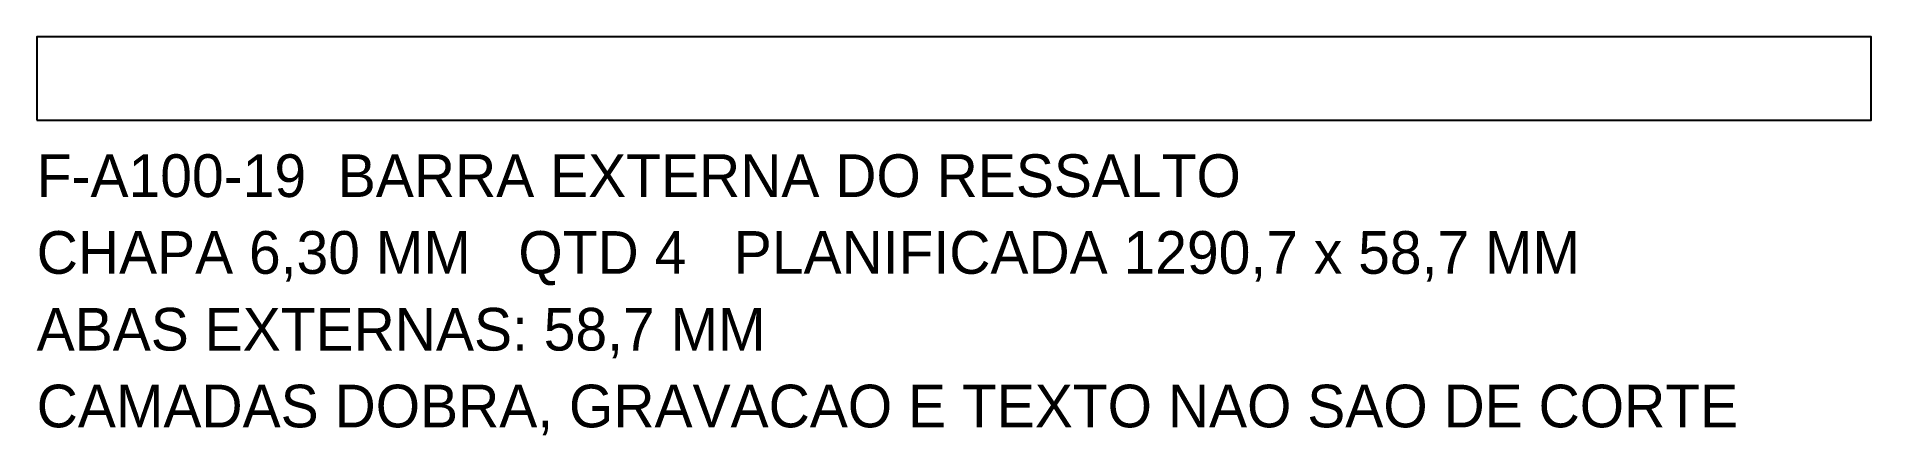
# Model space of a CAD drawing. Header units: millimetres. Extents: x 0 to 1291, y -222 to 59.
import ezdxf

# ---------------------------------------------------------------- set-up
doc = ezdxf.new("R2010")
doc.units = ezdxf.units.MM
doc.layers.add('CORTE', color=7, linetype='CONTINUOUS')
doc.layers.add('TEXTO', color=3, linetype='CONTINUOUS')

msp = doc.modelspace()

# ---------------------------------------------------------------- linework, layer by layer
at = {"layer": 'CORTE'}
msp.add_lwpolyline([(0, 0), (1290.7, 0), (1290.7, 58.7), (0, 58.7)], close=True, dxfattribs=at)

# ---------------------------------------------------------------- texts
at = {"layer": 'TEXTO'}
for s, p in [('F-A100-19  BARRA EXTERNA DO RESSALTO', (0, -54)), ('CHAPA 6,30 MM   QTD 4   PLANIFICADA 1290,7 x 58,7 MM', (0, -108)), ('ABAS EXTERNAS: 58,7 MM', (0, -162)), ('CAMADAS DOBRA, GRAVACAO E TEXTO NAO SAO DE CORTE', (0, -216))]:
    msp.add_text(s, height=30, dxfattribs=at).set_placement(p)

doc.saveas('drawing.dxf')
